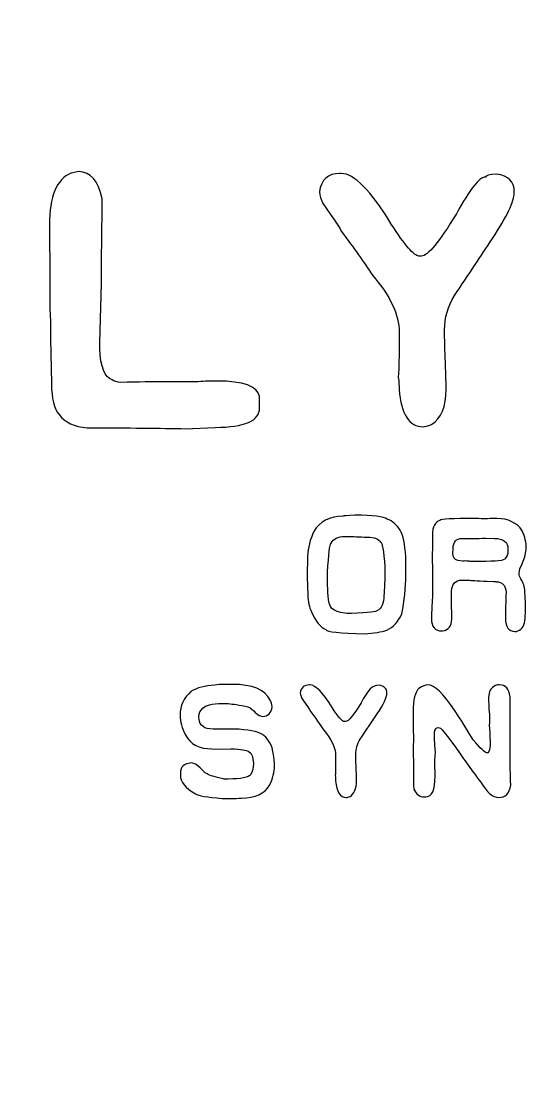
# Model space of a CAD drawing. Header units: centimetres. Extents: x -13.1 to 12.9, y -13 to 13.
# Drawn here: x 8.237 to 9.832, y 2.53 to 5.871 of the extents above; entities that cross this region are included whole.
import ezdxf

# ---------------------------------------------------------------- set-up
doc = ezdxf.new("R2010")
doc.units = ezdxf.units.CM
doc.header["$MEASUREMENT"] = 0
doc.layers.add('Layer 1', color=7, linetype='Continuous')

msp = doc.modelspace()

# ---------------------------------------------------------------- linework, layer by layer
at = {"layer": 'Layer 1', "color": 250, "lineweight": 9}
msp.add_open_spline([(-12.85, 12.98), (-12.85, 12.98), (12.75, 12.98), (12.75, 12.98), (12.75, 12.98), (12.86, 12.98), (12.95, 12.88999), (12.95, 12.78), (12.95, 12.78), (12.95, 12.78), (12.95, -12.82), (12.95, -12.82), (12.95, -12.82), (12.95, -12.93001), (12.86, -13.02), (12.75, -13.02), (12.75, -13.02), (12.75, -13.02), (-12.85, -13.02), (-12.85, -13.02), (-12.85, -13.02), (-12.96, -13.02), (-13.05, -12.93001), (-13.05, -12.82), (-13.05, -12.82), (-13.05, -12.82), (-13.05, 12.78), (-13.05, 12.78), (-13.05, 12.78), (-13.05, 12.88999), (-12.96, 12.98), (-12.85, 12.98)], degree=3, knots=[0, 0, 0, 0, 0.1111111, 0.1111111, 0.1111111, 0.1111111, 0.2222222, 0.2222222, 0.2222222, 0.2222222, 0.3333333, 0.3333333, 0.3333333, 0.3333333, 0.4444444, 0.4444444, 0.4444444, 0.4444444, 0.5555556, 0.5555556, 0.5555556, 0.5555556, 0.6666667, 0.6666667, 0.6666667, 0.6666667, 0.7777778, 0.7777778, 0.7777778, 0.7777778, 1, 1, 1, 1], dxfattribs=at)
at = {"layer": 'Layer 1', "color": 177}
for points, knots in [([(8.41599, 5.40102), (8.45282, 5.40102), (8.47737, 5.37286), (8.48965, 5.31656), (8.48965, 5.31656), (8.48965, 5.31656), (8.48965, 5.29434), (8.48965, 5.29434), (8.48965, 5.29434), (8.48817, 5.21115), (8.48732, 5.14109), (8.48732, 5.08415), (8.48732, 5.08415), (8.48732, 5.08415), (8.48732, 5.05177), (8.48732, 5.05177), (8.48732, 5.05177), (8.48732, 5.05177), (8.48161, 4.86698), (8.48161, 4.86698), (8.48161, 4.86698), (8.48161, 4.86698), (8.48161, 4.84899), (8.48161, 4.84899), (8.48161, 4.84899), (8.48415, 4.7912), (8.49706, 4.7584), (8.52013, 4.75035), (8.52013, 4.75035), (8.52754, 4.74591), (8.53622, 4.74316), (8.54616, 4.74231), (8.54616, 4.74231), (8.60395, 4.744), (8.64967, 4.74485), (8.68311, 4.74485), (8.68311, 4.74485), (8.68311, 4.74485), (8.78979, 4.74485), (8.78979, 4.74485), (8.78979, 4.74485), (8.81096, 4.74612), (8.83043, 4.74675), (8.84821, 4.74675), (8.84821, 4.74675), (8.93161, 4.74675), (8.97585, 4.73067), (8.98093, 4.69828), (8.98093, 4.69828), (8.98093, 4.69828), (8.98156, 4.66357), (8.98156, 4.66357), (8.98156, 4.66357), (8.98156, 4.62272), (8.93542, 4.60218), (8.84313, 4.60218), (8.84313, 4.60218), (8.84313, 4.60218), (8.74958, 4.59795), (8.74958, 4.59795), (8.74958, 4.59795), (8.6738, 4.59964), (8.57156, 4.60049), (8.44266, 4.60091), (8.44266, 4.60091), (8.4016, 4.60388), (8.37239, 4.61764), (8.35461, 4.64198), (8.35461, 4.64198), (8.33873, 4.66018), (8.3309, 4.69236), (8.3309, 4.73871), (8.3309, 4.73871), (8.3309, 4.73871), (8.32794, 4.87947), (8.32794, 4.87947), (8.32794, 4.87947), (8.32794, 4.91418), (8.3273, 4.9436), (8.32603, 4.96752), (8.32603, 4.96752), (8.32518, 5.11505), (8.32476, 5.20014), (8.32476, 5.223), (8.32476, 5.223), (8.32476, 5.223), (8.32476, 5.23422), (8.32476, 5.23422), (8.32476, 5.23422), (8.32476, 5.32376), (8.34699, 5.37794), (8.39165, 5.39657), (8.39165, 5.39657), (8.39207, 5.39657), (8.40011, 5.39805), (8.41599, 5.40102)], [0, 0, 0, 0, 0.04, 0.04, 0.04, 0.04, 0.08, 0.08, 0.08, 0.08, 0.12, 0.12, 0.12, 0.12, 0.16, 0.16, 0.16, 0.16, 0.2, 0.2, 0.2, 0.2, 0.24, 0.24, 0.24, 0.24, 0.28, 0.28, 0.28, 0.28, 0.32, 0.32, 0.32, 0.32, 0.36, 0.36, 0.36, 0.36, 0.4, 0.4, 0.4, 0.4, 0.44, 0.44, 0.44, 0.44, 0.48, 0.48, 0.48, 0.48, 0.52, 0.52, 0.52, 0.52, 0.56, 0.56, 0.56, 0.56, 0.6, 0.6, 0.6, 0.6, 0.64, 0.64, 0.64, 0.64, 0.68, 0.68, 0.68, 0.68, 0.72, 0.72, 0.72, 0.72, 0.76, 0.76, 0.76, 0.76, 0.8, 0.8, 0.8, 0.8, 0.84, 0.84, 0.84, 0.84, 0.88, 0.88, 0.88, 0.88, 0.92, 0.92, 0.92, 0.92, 1, 1, 1, 1]), ([(9.23684, 5.3953), (9.27663, 5.3953), (9.3287, 5.3426), (9.39326, 5.23719), (9.39326, 5.23719), (9.43623, 5.17072), (9.4648, 5.13749), (9.47941, 5.13749), (9.47941, 5.13749), (9.47941, 5.13749), (9.48809, 5.13749), (9.48809, 5.13749), (9.48809, 5.13749), (9.50714, 5.13749), (9.54354, 5.18152), (9.59709, 5.26957), (9.59709, 5.26957), (9.63943, 5.34598), (9.66948, 5.38429), (9.68769, 5.38429), (9.68769, 5.38429), (9.68769, 5.38832), (9.69975, 5.39149), (9.72367, 5.3934), (9.72367, 5.3934), (9.76008, 5.38853), (9.77828, 5.37011), (9.77828, 5.33836), (9.77828, 5.33836), (9.77828, 5.33836), (9.77828, 5.33582), (9.77828, 5.33582), (9.77828, 5.33582), (9.77828, 5.30852), (9.75542, 5.26068), (9.70949, 5.19189), (9.70949, 5.19189), (9.67435, 5.13897), (9.63498, 5.07971), (9.59159, 5.01409), (9.59159, 5.01409), (9.57042, 4.98043), (9.56005, 4.94466), (9.56005, 4.90677), (9.56005, 4.90677), (9.56005, 4.89026), (9.56153, 4.83121), (9.56492, 4.73003), (9.56492, 4.73003), (9.56492, 4.73003), (9.56492, 4.72072), (9.56492, 4.72072), (9.56492, 4.72072), (9.56492, 4.66696), (9.54989, 4.63034), (9.51962, 4.61086), (9.51962, 4.61086), (9.5065, 4.60642), (9.49761, 4.60409), (9.49295, 4.60409), (9.49295, 4.60409), (9.44956, 4.60409), (9.42459, 4.64304), (9.41802, 4.72072), (9.41802, 4.72072), (9.41802, 4.733), (9.41718, 4.74548), (9.41548, 4.75797), (9.41548, 4.75797), (9.41718, 4.79311), (9.41802, 4.82719), (9.41802, 4.86021), (9.41802, 4.86021), (9.41802, 4.86021), (9.41802, 4.89937), (9.41802, 4.89937), (9.41802, 4.89937), (9.41802, 4.95376), (9.39008, 5.01345), (9.3342, 5.0778), (9.3342, 5.0778), (9.30902, 5.11717), (9.27663, 5.16289), (9.23684, 5.21496), (9.23684, 5.21496), (9.23684, 5.21898), (9.21736, 5.24862), (9.17799, 5.30365), (9.17799, 5.30365), (9.17334, 5.31402), (9.17037, 5.32545), (9.16868, 5.33836), (9.16868, 5.33836), (9.1744, 5.37625), (9.19556, 5.3953), (9.23197, 5.3953), (9.23197, 5.3953), (9.23197, 5.3953), (9.23684, 5.3953), (9.23684, 5.3953)], [0, 0, 0, 0, 0.0384615, 0.0384615, 0.0384615, 0.0384615, 0.0769231, 0.0769231, 0.0769231, 0.0769231, 0.1153846, 0.1153846, 0.1153846, 0.1153846, 0.1538462, 0.1538462, 0.1538462, 0.1538462, 0.1923077, 0.1923077, 0.1923077, 0.1923077, 0.2307692, 0.2307692, 0.2307692, 0.2307692, 0.2692308, 0.2692308, 0.2692308, 0.2692308, 0.3076923, 0.3076923, 0.3076923, 0.3076923, 0.3461538, 0.3461538, 0.3461538, 0.3461538, 0.3846154, 0.3846154, 0.3846154, 0.3846154, 0.4230769, 0.4230769, 0.4230769, 0.4230769, 0.4615385, 0.4615385, 0.4615385, 0.4615385, 0.5, 0.5, 0.5, 0.5, 0.5384615, 0.5384615, 0.5384615, 0.5384615, 0.5769231, 0.5769231, 0.5769231, 0.5769231, 0.6153846, 0.6153846, 0.6153846, 0.6153846, 0.6538462, 0.6538462, 0.6538462, 0.6538462, 0.6923077, 0.6923077, 0.6923077, 0.6923077, 0.7307692, 0.7307692, 0.7307692, 0.7307692, 0.7692308, 0.7692308, 0.7692308, 0.7692308, 0.8076923, 0.8076923, 0.8076923, 0.8076923, 0.8461538, 0.8461538, 0.8461538, 0.8461538, 0.8846154, 0.8846154, 0.8846154, 0.8846154, 0.9230769, 0.9230769, 0.9230769, 0.9230769, 1, 1, 1, 1]), ([(9.27983, 4.32771), (9.33665, 4.32771), (9.37024, 4.32358), (9.38077, 4.3153), (9.38077, 4.3153), (9.39742, 4.30928), (9.41088, 4.29789), (9.42094, 4.28115), (9.42094, 4.28115), (9.43054, 4.26553), (9.43637, 4.23759), (9.43863, 4.19733), (9.43863, 4.19733), (9.43863, 4.19733), (9.43863, 4.14164), (9.43863, 4.14164), (9.43863, 4.14164), (9.43863, 4.10053), (9.43449, 4.0598), (9.42621, 4.01963), (9.42621, 4.01963), (9.41539, 3.9948), (9.39996, 3.97767), (9.37993, 3.96836), (9.37993, 3.96836), (9.36187, 3.96281), (9.33854, 3.95905), (9.30994, 3.95707), (9.30994, 3.95707), (9.23233, 3.95905), (9.19188, 3.96356), (9.1884, 3.97052), (9.1884, 3.97052), (9.1724, 3.97711), (9.15754, 3.99555), (9.144, 4.02565), (9.144, 4.02565), (9.13666, 4.04051), (9.13271, 4.05801), (9.13214, 4.07805), (9.13214, 4.07805), (9.13214, 4.07805), (9.13017, 4.13393), (9.13017, 4.13393), (9.13017, 4.13393), (9.13017, 4.13393), (9.13186, 4.20015), (9.13186, 4.20015), (9.13186, 4.20015), (9.13299, 4.22565), (9.13948, 4.25133), (9.15143, 4.27729), (9.15143, 4.27729), (9.16996, 4.30871), (9.20053, 4.32442), (9.24296, 4.32442), (9.24296, 4.32442), (9.24296, 4.32565), (9.25528, 4.32677), (9.27983, 4.32771)], [0, 0, 0, 0, 0.0625, 0.0625, 0.0625, 0.0625, 0.125, 0.125, 0.125, 0.125, 0.1875, 0.1875, 0.1875, 0.1875, 0.25, 0.25, 0.25, 0.25, 0.3125, 0.3125, 0.3125, 0.3125, 0.375, 0.375, 0.375, 0.375, 0.4375, 0.4375, 0.4375, 0.4375, 0.5, 0.5, 0.5, 0.5, 0.5625, 0.5625, 0.5625, 0.5625, 0.625, 0.625, 0.625, 0.625, 0.6875, 0.6875, 0.6875, 0.6875, 0.75, 0.75, 0.75, 0.75, 0.8125, 0.8125, 0.8125, 0.8125, 0.875, 0.875, 0.875, 0.875, 1, 1, 1, 1]), ([(9.72386, 4.31756), (9.75988, 4.31699), (9.78632, 4.3042), (9.80325, 4.27917), (9.80325, 4.27917), (9.81153, 4.25932), (9.81567, 4.24183), (9.81567, 4.22659), (9.81567, 4.22659), (9.81567, 4.22659), (9.81567, 4.22574), (9.81567, 4.22574), (9.81567, 4.22574), (9.81529, 4.21163), (9.81087, 4.1946), (9.8024, 4.17475), (9.8024, 4.17475), (9.79657, 4.1645), (9.79356, 4.15509), (9.79356, 4.14663), (9.79356, 4.14663), (9.79356, 4.14023), (9.79535, 4.13421), (9.79883, 4.12875), (9.79883, 4.12875), (9.80673, 4.11624), (9.81097, 4.10335), (9.81153, 4.09018), (9.81153, 4.09018), (9.81153, 4.09018), (9.81313, 4.05293), (9.81313, 4.05293), (9.81313, 4.05293), (9.81313, 4.05293), (9.81313, 4.04108), (9.81313, 4.04108), (9.81313, 4.04108), (9.81313, 4.02781), (9.81266, 4.01577), (9.81181, 4.00467), (9.81181, 4.00467), (9.81162, 3.9852), (9.804, 3.97241), (9.78886, 3.9661), (9.78886, 3.9661), (9.78651, 3.96488), (9.78387, 3.96422), (9.78096, 3.96422), (9.78096, 3.96422), (9.78096, 3.96422), (9.78011, 3.96422), (9.78011, 3.96422), (9.78011, 3.96422), (9.76045, 3.9646), (9.75057, 3.97843), (9.75057, 4.0058), (9.75057, 4.0058), (9.75057, 4.0058), (9.75057, 4.00778), (9.75057, 4.00778), (9.75057, 4.00778), (9.75057, 4.00778), (9.75114, 4.04409), (9.75114, 4.04409), (9.75114, 4.04409), (9.75132, 4.05481), (9.75189, 4.06911), (9.75283, 4.08708), (9.75283, 4.08708), (9.75076, 4.10862), (9.7406, 4.11944), (9.72216, 4.11963), (9.72216, 4.11963), (9.72216, 4.12038), (9.71925, 4.12085), (9.71341, 4.12104), (9.71341, 4.12104), (9.71341, 4.12104), (9.69356, 4.12132), (9.69356, 4.12132), (9.69356, 4.12132), (9.66026, 4.1233), (9.64154, 4.12433), (9.63731, 4.12433), (9.63731, 4.12433), (9.63731, 4.12433), (9.6153, 4.1249), (9.6153, 4.1249), (9.6153, 4.1249), (9.6153, 4.1249), (9.61445, 4.1249), (9.61445, 4.1249), (9.61445, 4.1249), (9.59347, 4.1249), (9.58275, 4.11333), (9.58218, 4.09018), (9.58218, 4.09018), (9.58218, 4.09018), (9.5819, 4.06394), (9.5819, 4.06394), (9.5819, 4.06394), (9.5819, 4.06394), (9.58275, 4.00279), (9.58275, 4.00279), (9.58275, 4.00279), (9.58237, 3.98163), (9.57287, 3.9694), (9.55406, 3.9661), (9.55406, 3.9661), (9.55406, 3.9661), (9.55217, 3.9661), (9.55217, 3.9661), (9.55217, 3.9661), (9.52997, 3.96648), (9.51878, 3.97946), (9.51878, 4.00495), (9.51878, 4.00495), (9.51878, 4.00495), (9.51878, 4.00693), (9.51878, 4.00693), (9.51878, 4.00693), (9.52085, 4.04644), (9.52198, 4.0709), (9.52217, 4.08021), (9.52217, 4.08021), (9.52217, 4.08021), (9.52235, 4.10119), (9.52235, 4.10119), (9.52235, 4.10119), (9.52254, 4.1074), (9.52264, 4.11398), (9.52264, 4.12076), (9.52264, 4.12076), (9.52264, 4.13797), (9.52226, 4.15754), (9.5216, 4.17946), (9.5216, 4.17946), (9.5216, 4.1978), (9.5217, 4.21088), (9.52188, 4.21859), (9.52188, 4.21859), (9.52207, 4.24023), (9.52217, 4.25387), (9.52217, 4.25932), (9.52217, 4.25932), (9.52217, 4.25932), (9.52217, 4.26789), (9.52217, 4.26789), (9.52217, 4.26789), (9.52264, 4.29122), (9.53054, 4.3058), (9.54578, 4.31144), (9.54578, 4.31144), (9.54916, 4.31567), (9.58472, 4.31774), (9.65245, 4.31774), (9.65245, 4.31774), (9.65951, 4.31765), (9.67023, 4.31708), (9.68472, 4.31614), (9.68472, 4.31614), (9.69723, 4.31708), (9.70862, 4.31756), (9.71887, 4.31756), (9.71887, 4.31756), (9.71887, 4.31756), (9.72386, 4.31756), (9.72386, 4.31756)], [0, 0, 0, 0, 0.0232558, 0.0232558, 0.0232558, 0.0232558, 0.0465116, 0.0465116, 0.0465116, 0.0465116, 0.0697674, 0.0697674, 0.0697674, 0.0697674, 0.0930233, 0.0930233, 0.0930233, 0.0930233, 0.1162791, 0.1162791, 0.1162791, 0.1162791, 0.1395349, 0.1395349, 0.1395349, 0.1395349, 0.1627907, 0.1627907, 0.1627907, 0.1627907, 0.1860465, 0.1860465, 0.1860465, 0.1860465, 0.2093023, 0.2093023, 0.2093023, 0.2093023, 0.2325581, 0.2325581, 0.2325581, 0.2325581, 0.255814, 0.255814, 0.255814, 0.255814, 0.2790698, 0.2790698, 0.2790698, 0.2790698, 0.3023256, 0.3023256, 0.3023256, 0.3023256, 0.3255814, 0.3255814, 0.3255814, 0.3255814, 0.3488372, 0.3488372, 0.3488372, 0.3488372, 0.372093, 0.372093, 0.372093, 0.372093, 0.3953488, 0.3953488, 0.3953488, 0.3953488, 0.4186047, 0.4186047, 0.4186047, 0.4186047, 0.4418605, 0.4418605, 0.4418605, 0.4418605, 0.4651163, 0.4651163, 0.4651163, 0.4651163, 0.4883721, 0.4883721, 0.4883721, 0.4883721, 0.5116279, 0.5116279, 0.5116279, 0.5116279, 0.5348837, 0.5348837, 0.5348837, 0.5348837, 0.5581395, 0.5581395, 0.5581395, 0.5581395, 0.5813953, 0.5813953, 0.5813953, 0.5813953, 0.6046512, 0.6046512, 0.6046512, 0.6046512, 0.627907, 0.627907, 0.627907, 0.627907, 0.6511628, 0.6511628, 0.6511628, 0.6511628, 0.6744186, 0.6744186, 0.6744186, 0.6744186, 0.6976744, 0.6976744, 0.6976744, 0.6976744, 0.7209302, 0.7209302, 0.7209302, 0.7209302, 0.744186, 0.744186, 0.744186, 0.744186, 0.7674419, 0.7674419, 0.7674419, 0.7674419, 0.7906977, 0.7906977, 0.7906977, 0.7906977, 0.8139535, 0.8139535, 0.8139535, 0.8139535, 0.8372093, 0.8372093, 0.8372093, 0.8372093, 0.8604651, 0.8604651, 0.8604651, 0.8604651, 0.8837209, 0.8837209, 0.8837209, 0.8837209, 0.9069767, 0.9069767, 0.9069767, 0.9069767, 0.9302326, 0.9302326, 0.9302326, 0.9302326, 0.9534884, 0.9534884, 0.9534884, 0.9534884, 1, 1, 1, 1]), ([(9.1947, 4.0995), (9.1947, 4.063), (9.19997, 4.04108), (9.21041, 4.03393), (9.21041, 4.03393), (9.22527, 4.02509), (9.24296, 4.02066), (9.26328, 4.02066), (9.26328, 4.02066), (9.26328, 4.02066), (9.26939, 4.02066), (9.26939, 4.02066), (9.26939, 4.02066), (9.32264, 4.02349), (9.34935, 4.0265), (9.34935, 4.02979), (9.34935, 4.02979), (9.36346, 4.036), (9.37052, 4.0518), (9.37052, 4.0772), (9.37052, 4.0772), (9.37202, 4.09498), (9.37306, 4.1248), (9.37353, 4.16648), (9.37353, 4.16648), (9.3693, 4.21775), (9.36488, 4.24343), (9.36008, 4.24343), (9.36008, 4.24343), (9.35472, 4.25368), (9.34098, 4.25885), (9.31869, 4.25885), (9.31869, 4.25885), (9.29188, 4.26027), (9.2724, 4.26102), (9.26027, 4.26102), (9.26027, 4.26102), (9.26027, 4.26102), (9.24738, 4.26102), (9.24738, 4.26102), (9.24738, 4.26102), (9.22678, 4.26102), (9.21276, 4.25415), (9.20542, 4.24032), (9.20542, 4.24032), (9.201, 4.23684), (9.19724, 4.20664), (9.19414, 4.14964), (9.19414, 4.14964), (9.19395, 4.14268), (9.19385, 4.13571), (9.19385, 4.12875), (9.19385, 4.12875), (9.19385, 4.11897), (9.19414, 4.10928), (9.1947, 4.0995)], [0, 0, 0, 0, 0.0666667, 0.0666667, 0.0666667, 0.0666667, 0.1333333, 0.1333333, 0.1333333, 0.1333333, 0.2, 0.2, 0.2, 0.2, 0.2666667, 0.2666667, 0.2666667, 0.2666667, 0.3333333, 0.3333333, 0.3333333, 0.3333333, 0.4, 0.4, 0.4, 0.4, 0.4666667, 0.4666667, 0.4666667, 0.4666667, 0.5333333, 0.5333333, 0.5333333, 0.5333333, 0.6, 0.6, 0.6, 0.6, 0.6666667, 0.6666667, 0.6666667, 0.6666667, 0.7333333, 0.7333333, 0.7333333, 0.7333333, 0.8, 0.8, 0.8, 0.8, 0.8666667, 0.8666667, 0.8666667, 0.8666667, 1, 1, 1, 1]), ([(9.63957, 4.25472), (9.63957, 4.25472), (9.61445, 4.25528), (9.61445, 4.25528), (9.61445, 4.25528), (9.61445, 4.25528), (9.61389, 4.25528), (9.61389, 4.25528), (9.61389, 4.25528), (9.59629, 4.25528), (9.58717, 4.24456), (9.5866, 4.2233), (9.5866, 4.2233), (9.5866, 4.2233), (9.58632, 4.20918), (9.58632, 4.20918), (9.58632, 4.20918), (9.58632, 4.20918), (9.58632, 4.20862), (9.58632, 4.20862), (9.58632, 4.20862), (9.58632, 4.19601), (9.59131, 4.18849), (9.60119, 4.18604), (9.60119, 4.18604), (9.60119, 4.18604), (9.61718, 4.18388), (9.61718, 4.18388), (9.61718, 4.18388), (9.61944, 4.18388), (9.62103, 4.18416), (9.62216, 4.18473), (9.62216, 4.18473), (9.63119, 4.18397), (9.6375, 4.1836), (9.64117, 4.1836), (9.64117, 4.1836), (9.65198, 4.18341), (9.66196, 4.18331), (9.67099, 4.18331), (9.67099, 4.18331), (9.72273, 4.18331), (9.74869, 4.18614), (9.74869, 4.19188), (9.74869, 4.19188), (9.7549, 4.1979), (9.7581, 4.20552), (9.75829, 4.21473), (9.75829, 4.21473), (9.75829, 4.21473), (9.75829, 4.22188), (9.75829, 4.22188), (9.75829, 4.22188), (9.75829, 4.24371), (9.74417, 4.255), (9.71586, 4.25547), (9.71586, 4.25547), (9.71586, 4.25547), (9.68773, 4.25603), (9.68773, 4.25603), (9.68773, 4.25603), (9.65819, 4.25509), (9.64211, 4.25472), (9.63957, 4.25472)], [0, 0, 0, 0, 0.0588235, 0.0588235, 0.0588235, 0.0588235, 0.1176471, 0.1176471, 0.1176471, 0.1176471, 0.1764706, 0.1764706, 0.1764706, 0.1764706, 0.2352941, 0.2352941, 0.2352941, 0.2352941, 0.2941176, 0.2941176, 0.2941176, 0.2941176, 0.3529412, 0.3529412, 0.3529412, 0.3529412, 0.4117647, 0.4117647, 0.4117647, 0.4117647, 0.4705882, 0.4705882, 0.4705882, 0.4705882, 0.5294118, 0.5294118, 0.5294118, 0.5294118, 0.5882353, 0.5882353, 0.5882353, 0.5882353, 0.6470588, 0.6470588, 0.6470588, 0.6470588, 0.7058824, 0.7058824, 0.7058824, 0.7058824, 0.7647059, 0.7647059, 0.7647059, 0.7647059, 0.8235294, 0.8235294, 0.8235294, 0.8235294, 0.8823529, 0.8823529, 0.8823529, 0.8823529, 1, 1, 1, 1]), ([(8.87022, 3.79917), (8.87022, 3.79917), (8.89722, 3.79917), (8.89722, 3.79917), (8.89722, 3.79917), (8.95856, 3.79917), (8.99778, 3.7828), (9.0149, 3.75007), (9.0149, 3.75007), (9.01763, 3.74442), (9.0197, 3.73746), (9.02102, 3.72918), (9.02102, 3.72918), (9.0182, 3.70933), (9.00823, 3.69936), (8.99092, 3.69936), (8.99092, 3.69936), (8.98264, 3.69936), (8.97173, 3.70661), (8.95818, 3.72119), (8.95818, 3.72119), (8.95075, 3.72758), (8.94012, 3.73163), (8.9262, 3.73332), (8.9262, 3.73332), (8.90268, 3.73737), (8.88537, 3.73934), (8.87436, 3.73934), (8.87436, 3.73934), (8.87436, 3.73934), (8.86439, 3.73934), (8.86439, 3.73934), (8.86439, 3.73934), (8.83212, 3.73934), (8.81209, 3.73436), (8.80437, 3.72448), (8.80437, 3.72448), (8.79572, 3.71752), (8.79139, 3.70905), (8.79139, 3.69908), (8.79139, 3.69908), (8.79139, 3.69635), (8.79177, 3.69344), (8.79252, 3.69033), (8.79252, 3.69033), (8.79431, 3.66973), (8.80889, 3.65948), (8.83607, 3.65948), (8.83607, 3.65948), (8.83607, 3.65948), (8.86938, 3.65948), (8.86938, 3.65948), (8.86938, 3.65948), (8.87474, 3.65957), (8.87982, 3.65966), (8.8848, 3.65966), (8.8848, 3.65966), (8.93146, 3.65966), (8.96486, 3.65506), (8.9849, 3.64565), (8.9849, 3.64565), (9.0007, 3.63812), (9.01255, 3.62326), (9.02046, 3.60096), (9.02046, 3.60096), (9.02412, 3.58554), (9.02629, 3.57321), (9.02704, 3.56381), (9.02704, 3.56381), (9.02779, 3.55788), (9.02817, 3.55214), (9.02817, 3.5464), (9.02817, 3.5464), (9.02817, 3.52514), (9.02328, 3.50463), (9.01349, 3.48497), (9.01349, 3.48497), (8.99722, 3.4576), (8.96768, 3.44386), (8.92507, 3.44386), (8.92507, 3.44386), (8.91444, 3.44302), (8.90221, 3.44255), (8.88838, 3.44255), (8.88838, 3.44255), (8.88085, 3.44255), (8.87286, 3.44274), (8.86439, 3.44311), (8.86439, 3.44311), (8.81717, 3.4464), (8.78951, 3.45101), (8.78151, 3.45685), (8.78151, 3.45685), (8.74972, 3.47434), (8.73382, 3.49438), (8.73382, 3.51696), (8.73382, 3.51696), (8.73382, 3.51696), (8.73382, 3.5227), (8.73382, 3.5227), (8.73382, 3.5227), (8.73382, 3.54132), (8.74511, 3.55158), (8.76768, 3.55365), (8.76768, 3.55365), (8.77926, 3.55176), (8.78857, 3.54678), (8.79553, 3.53859), (8.79553, 3.53859), (8.80249, 3.53041), (8.80983, 3.52401), (8.81745, 3.5194), (8.81745, 3.5194), (8.82507, 3.51479), (8.84162, 3.50962), (8.86721, 3.50369), (8.86721, 3.50369), (8.87267, 3.50351), (8.87794, 3.50341), (8.88292, 3.50341), (8.88292, 3.50341), (8.92441, 3.50341), (8.94802, 3.50821), (8.95376, 3.5178), (8.95376, 3.5178), (8.9594, 3.52749), (8.96222, 3.53841), (8.96222, 3.55054), (8.96222, 3.55054), (8.96222, 3.55054), (8.96222, 3.55365), (8.96222, 3.55365), (8.96222, 3.55365), (8.96081, 3.56973), (8.95799, 3.58017), (8.95376, 3.58478), (8.95376, 3.58478), (8.94953, 3.5893), (8.94332, 3.5924), (8.93523, 3.59381), (8.93523, 3.59381), (8.92864, 3.59513), (8.91811, 3.59645), (8.90352, 3.59767), (8.90352, 3.59767), (8.90352, 3.59767), (8.89148, 3.59767), (8.89148, 3.59767), (8.89148, 3.59767), (8.89148, 3.59767), (8.84953, 3.59711), (8.84953, 3.59711), (8.84953, 3.59711), (8.84953, 3.59711), (8.8325, 3.59767), (8.8325, 3.59767), (8.8325, 3.59767), (8.7928, 3.59767), (8.76524, 3.61235), (8.74981, 3.64151), (8.74981, 3.64151), (8.73843, 3.6623), (8.73269, 3.68262), (8.73269, 3.70247), (8.73269, 3.70247), (8.73269, 3.70247), (8.73269, 3.70322), (8.73269, 3.70322), (8.73269, 3.70322), (8.73269, 3.73229), (8.74407, 3.75675), (8.76684, 3.7766), (8.76684, 3.7766), (8.78593, 3.78873), (8.81077, 3.7955), (8.84125, 3.79692), (8.84125, 3.79692), (8.85028, 3.79842), (8.85997, 3.79917), (8.87022, 3.79917)], [0, 0, 0, 0, 0.0217391, 0.0217391, 0.0217391, 0.0217391, 0.0434783, 0.0434783, 0.0434783, 0.0434783, 0.0652174, 0.0652174, 0.0652174, 0.0652174, 0.0869565, 0.0869565, 0.0869565, 0.0869565, 0.1086957, 0.1086957, 0.1086957, 0.1086957, 0.1304348, 0.1304348, 0.1304348, 0.1304348, 0.1521739, 0.1521739, 0.1521739, 0.1521739, 0.173913, 0.173913, 0.173913, 0.173913, 0.1956522, 0.1956522, 0.1956522, 0.1956522, 0.2173913, 0.2173913, 0.2173913, 0.2173913, 0.2391304, 0.2391304, 0.2391304, 0.2391304, 0.2608696, 0.2608696, 0.2608696, 0.2608696, 0.2826087, 0.2826087, 0.2826087, 0.2826087, 0.3043478, 0.3043478, 0.3043478, 0.3043478, 0.326087, 0.326087, 0.326087, 0.326087, 0.3478261, 0.3478261, 0.3478261, 0.3478261, 0.3695652, 0.3695652, 0.3695652, 0.3695652, 0.3913043, 0.3913043, 0.3913043, 0.3913043, 0.4130435, 0.4130435, 0.4130435, 0.4130435, 0.4347826, 0.4347826, 0.4347826, 0.4347826, 0.4565217, 0.4565217, 0.4565217, 0.4565217, 0.4782609, 0.4782609, 0.4782609, 0.4782609, 0.5, 0.5, 0.5, 0.5, 0.5217391, 0.5217391, 0.5217391, 0.5217391, 0.5434783, 0.5434783, 0.5434783, 0.5434783, 0.5652174, 0.5652174, 0.5652174, 0.5652174, 0.5869565, 0.5869565, 0.5869565, 0.5869565, 0.6086957, 0.6086957, 0.6086957, 0.6086957, 0.6304348, 0.6304348, 0.6304348, 0.6304348, 0.6521739, 0.6521739, 0.6521739, 0.6521739, 0.673913, 0.673913, 0.673913, 0.673913, 0.6956522, 0.6956522, 0.6956522, 0.6956522, 0.7173913, 0.7173913, 0.7173913, 0.7173913, 0.7391304, 0.7391304, 0.7391304, 0.7391304, 0.7608696, 0.7608696, 0.7608696, 0.7608696, 0.7826087, 0.7826087, 0.7826087, 0.7826087, 0.8043478, 0.8043478, 0.8043478, 0.8043478, 0.826087, 0.826087, 0.826087, 0.826087, 0.8478261, 0.8478261, 0.8478261, 0.8478261, 0.8695652, 0.8695652, 0.8695652, 0.8695652, 0.8913043, 0.8913043, 0.8913043, 0.8913043, 0.9130435, 0.9130435, 0.9130435, 0.9130435, 0.9347826, 0.9347826, 0.9347826, 0.9347826, 0.9565217, 0.9565217, 0.9565217, 0.9565217, 1, 1, 1, 1]), ([(9.13889, 3.79748), (9.15658, 3.79748), (9.17972, 3.77406), (9.20841, 3.72721), (9.20841, 3.72721), (9.22751, 3.69767), (9.24021, 3.6829), (9.2467, 3.6829), (9.2467, 3.6829), (9.2467, 3.6829), (9.25055, 3.6829), (9.25055, 3.6829), (9.25055, 3.6829), (9.25902, 3.6829), (9.2752, 3.70247), (9.299, 3.7416), (9.299, 3.7416), (9.31782, 3.77556), (9.33117, 3.79259), (9.33926, 3.79259), (9.33926, 3.79259), (9.33926, 3.79438), (9.34463, 3.79579), (9.35526, 3.79663), (9.35526, 3.79663), (9.37144, 3.79447), (9.37953, 3.78629), (9.37953, 3.77217), (9.37953, 3.77217), (9.37953, 3.77217), (9.37953, 3.77105), (9.37953, 3.77105), (9.37953, 3.77105), (9.37953, 3.75891), (9.36937, 3.73765), (9.34895, 3.70708), (9.34895, 3.70708), (9.33334, 3.68356), (9.31584, 3.65722), (9.29656, 3.62806), (9.29656, 3.62806), (9.28715, 3.6131), (9.28254, 3.5972), (9.28254, 3.58036), (9.28254, 3.58036), (9.28254, 3.57302), (9.2832, 3.54678), (9.2847, 3.50181), (9.2847, 3.50181), (9.2847, 3.50181), (9.2847, 3.49767), (9.2847, 3.49767), (9.2847, 3.49767), (9.2847, 3.47378), (9.27802, 3.4575), (9.26457, 3.44885), (9.26457, 3.44885), (9.25874, 3.44687), (9.25479, 3.44584), (9.25272, 3.44584), (9.25272, 3.44584), (9.23343, 3.44584), (9.22233, 3.46315), (9.21942, 3.49767), (9.21942, 3.49767), (9.21942, 3.50313), (9.21904, 3.50868), (9.21829, 3.51423), (9.21829, 3.51423), (9.21904, 3.52985), (9.21942, 3.54499), (9.21942, 3.55967), (9.21942, 3.55967), (9.21942, 3.55967), (9.21942, 3.57707), (9.21942, 3.57707), (9.21942, 3.57707), (9.21942, 3.60125), (9.207, 3.62777), (9.18216, 3.65637), (9.18216, 3.65637), (9.17097, 3.67387), (9.15658, 3.69419), (9.13889, 3.71733), (9.13889, 3.71733), (9.13889, 3.71912), (9.13024, 3.73229), (9.11274, 3.75675), (9.11274, 3.75675), (9.11067, 3.76136), (9.10935, 3.76644), (9.1086, 3.77217), (9.1086, 3.77217), (9.11114, 3.78901), (9.12055, 3.79748), (9.13673, 3.79748), (9.13673, 3.79748), (9.13673, 3.79748), (9.13889, 3.79748), (9.13889, 3.79748)], [0, 0, 0, 0, 0.0384615, 0.0384615, 0.0384615, 0.0384615, 0.0769231, 0.0769231, 0.0769231, 0.0769231, 0.1153846, 0.1153846, 0.1153846, 0.1153846, 0.1538462, 0.1538462, 0.1538462, 0.1538462, 0.1923077, 0.1923077, 0.1923077, 0.1923077, 0.2307692, 0.2307692, 0.2307692, 0.2307692, 0.2692308, 0.2692308, 0.2692308, 0.2692308, 0.3076923, 0.3076923, 0.3076923, 0.3076923, 0.3461538, 0.3461538, 0.3461538, 0.3461538, 0.3846154, 0.3846154, 0.3846154, 0.3846154, 0.4230769, 0.4230769, 0.4230769, 0.4230769, 0.4615385, 0.4615385, 0.4615385, 0.4615385, 0.5, 0.5, 0.5, 0.5, 0.5384615, 0.5384615, 0.5384615, 0.5384615, 0.5769231, 0.5769231, 0.5769231, 0.5769231, 0.6153846, 0.6153846, 0.6153846, 0.6153846, 0.6538462, 0.6538462, 0.6538462, 0.6538462, 0.6923077, 0.6923077, 0.6923077, 0.6923077, 0.7307692, 0.7307692, 0.7307692, 0.7307692, 0.7692308, 0.7692308, 0.7692308, 0.7692308, 0.8076923, 0.8076923, 0.8076923, 0.8076923, 0.8461538, 0.8461538, 0.8461538, 0.8461538, 0.8846154, 0.8846154, 0.8846154, 0.8846154, 0.9230769, 0.9230769, 0.9230769, 0.9230769, 1, 1, 1, 1]), ([(9.50737, 3.79776), (9.52872, 3.79776), (9.55657, 3.77123), (9.5909, 3.71818), (9.5909, 3.71818), (9.6021, 3.70341), (9.62166, 3.67283), (9.6496, 3.62636), (9.6496, 3.62636), (9.6718, 3.5988), (9.68676, 3.58497), (9.69429, 3.58497), (9.69429, 3.58497), (9.69429, 3.58497), (9.69532, 3.58497), (9.69532, 3.58497), (9.69532, 3.58497), (9.70012, 3.58996), (9.70257, 3.59805), (9.70257, 3.60924), (9.70257, 3.60924), (9.70257, 3.61809), (9.70172, 3.63897), (9.70003, 3.6718), (9.70003, 3.6718), (9.70059, 3.68234), (9.70087, 3.69005), (9.70087, 3.69494), (9.70087, 3.69494), (9.6989, 3.72326), (9.69786, 3.74047), (9.69786, 3.74649), (9.69786, 3.74649), (9.69786, 3.74649), (9.69786, 3.75863), (9.69786, 3.75863), (9.69786, 3.75863), (9.69786, 3.77631), (9.70492, 3.78873), (9.71903, 3.79588), (9.71903, 3.79588), (9.72383, 3.7971), (9.72787, 3.79776), (9.73116, 3.79776), (9.73116, 3.79776), (9.75082, 3.79776), (9.76211, 3.78534), (9.76512, 3.7606), (9.76512, 3.7606), (9.76512, 3.7606), (9.76512, 3.72918), (9.76512, 3.72918), (9.76512, 3.72918), (9.76512, 3.71093), (9.76531, 3.68939), (9.76569, 3.66437), (9.76569, 3.66437), (9.76531, 3.64471), (9.76512, 3.62636), (9.76512, 3.60924), (9.76512, 3.60924), (9.76512, 3.60924), (9.76512, 3.55995), (9.76512, 3.55995), (9.76512, 3.55995), (9.76512, 3.54838), (9.76578, 3.52307), (9.767, 3.48413), (9.767, 3.48413), (9.76315, 3.45863), (9.75054, 3.44584), (9.72928, 3.44584), (9.72928, 3.44584), (9.71094, 3.44584), (9.69231, 3.46164), (9.67359, 3.49325), (9.67359, 3.49325), (9.6402, 3.53756), (9.61395, 3.57378), (9.59504, 3.60209), (9.59504, 3.60209), (9.56748, 3.63925), (9.55167, 3.65948), (9.54763, 3.66277), (9.54763, 3.66277), (9.54763, 3.66277), (9.54048, 3.66465), (9.54048, 3.66465), (9.54048, 3.66465), (9.53408, 3.66465), (9.53004, 3.65901), (9.52834, 3.64762), (9.52834, 3.64762), (9.52834, 3.64762), (9.52834, 3.64565), (9.52834, 3.64565), (9.52834, 3.64565), (9.52834, 3.63662), (9.52938, 3.61705), (9.53135, 3.58695), (9.53135, 3.58695), (9.53013, 3.56898), (9.52947, 3.5576), (9.52947, 3.5528), (9.52947, 3.5528), (9.53023, 3.53201), (9.53051, 3.51856), (9.53051, 3.51254), (9.53051, 3.51254), (9.53051, 3.46936), (9.52082, 3.44782), (9.50135, 3.44782), (9.50135, 3.44782), (9.50135, 3.44782), (9.49608, 3.44782), (9.49608, 3.44782), (9.49608, 3.44782), (9.48121, 3.44782), (9.47068, 3.45581), (9.46438, 3.47199), (9.46438, 3.47199), (9.46315, 3.47735), (9.46249, 3.48309), (9.46249, 3.48911), (9.46249, 3.48911), (9.46249, 3.48911), (9.46249, 3.49024), (9.46249, 3.49024), (9.46249, 3.49024), (9.46249, 3.50727), (9.46259, 3.52495), (9.46278, 3.54311), (9.46278, 3.54311), (9.46278, 3.55713), (9.4624, 3.5735), (9.46165, 3.5925), (9.46165, 3.5925), (9.46165, 3.5925), (9.46249, 3.63709), (9.46249, 3.63709), (9.46249, 3.63709), (9.46212, 3.68158), (9.46193, 3.70689), (9.46193, 3.71319), (9.46193, 3.71319), (9.46193, 3.75138), (9.46795, 3.77594), (9.48009, 3.78676), (9.48009, 3.78676), (9.49081, 3.79409), (9.49984, 3.79776), (9.50737, 3.79776)], [0, 0, 0, 0, 0.025641, 0.025641, 0.025641, 0.025641, 0.0512821, 0.0512821, 0.0512821, 0.0512821, 0.0769231, 0.0769231, 0.0769231, 0.0769231, 0.1025641, 0.1025641, 0.1025641, 0.1025641, 0.1282051, 0.1282051, 0.1282051, 0.1282051, 0.1538462, 0.1538462, 0.1538462, 0.1538462, 0.1794872, 0.1794872, 0.1794872, 0.1794872, 0.2051282, 0.2051282, 0.2051282, 0.2051282, 0.2307692, 0.2307692, 0.2307692, 0.2307692, 0.2564103, 0.2564103, 0.2564103, 0.2564103, 0.2820513, 0.2820513, 0.2820513, 0.2820513, 0.3076923, 0.3076923, 0.3076923, 0.3076923, 0.3333333, 0.3333333, 0.3333333, 0.3333333, 0.3589744, 0.3589744, 0.3589744, 0.3589744, 0.3846154, 0.3846154, 0.3846154, 0.3846154, 0.4102564, 0.4102564, 0.4102564, 0.4102564, 0.4358974, 0.4358974, 0.4358974, 0.4358974, 0.4615385, 0.4615385, 0.4615385, 0.4615385, 0.4871795, 0.4871795, 0.4871795, 0.4871795, 0.5128205, 0.5128205, 0.5128205, 0.5128205, 0.5384615, 0.5384615, 0.5384615, 0.5384615, 0.5641026, 0.5641026, 0.5641026, 0.5641026, 0.5897436, 0.5897436, 0.5897436, 0.5897436, 0.6153846, 0.6153846, 0.6153846, 0.6153846, 0.6410256, 0.6410256, 0.6410256, 0.6410256, 0.6666667, 0.6666667, 0.6666667, 0.6666667, 0.6923077, 0.6923077, 0.6923077, 0.6923077, 0.7179487, 0.7179487, 0.7179487, 0.7179487, 0.7435897, 0.7435897, 0.7435897, 0.7435897, 0.7692308, 0.7692308, 0.7692308, 0.7692308, 0.7948718, 0.7948718, 0.7948718, 0.7948718, 0.8205128, 0.8205128, 0.8205128, 0.8205128, 0.8461538, 0.8461538, 0.8461538, 0.8461538, 0.8717949, 0.8717949, 0.8717949, 0.8717949, 0.8974359, 0.8974359, 0.8974359, 0.8974359, 0.9230769, 0.9230769, 0.9230769, 0.9230769, 0.9487179, 0.9487179, 0.9487179, 0.9487179, 1, 1, 1, 1])]:
    msp.add_open_spline(points, degree=3, knots=knots, dxfattribs=at)

doc.saveas('drawing.dxf')
